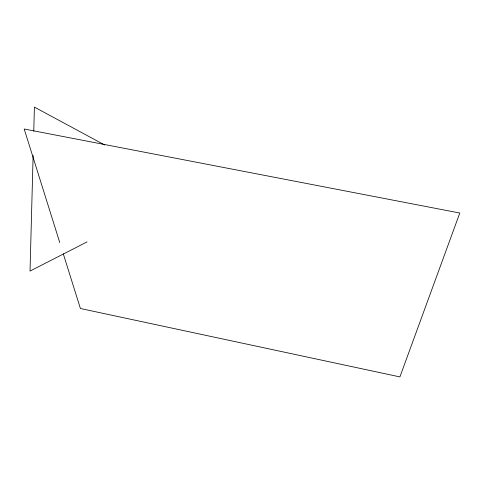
<?xml version="1.0" encoding="UTF-8"?>
<svg xmlns="http://www.w3.org/2000/svg" width="484" height="484" viewBox="0 0 484 484"><rect width="100%" height="100%" fill="white"/><g stroke="black" fill="none" stroke-linecap="round" stroke-linejoin="round"><path stroke-width="0.73" d="M33.118 155.461L30.032 271.076L87.041 241.903M33.765 131.279L34.406 107.097L104.725 145.012M59.768 242.581L24.2 129.01L459.8 213.033L399.905 376.903L80.411 308.508L63.295 253.864"/></g></svg>
